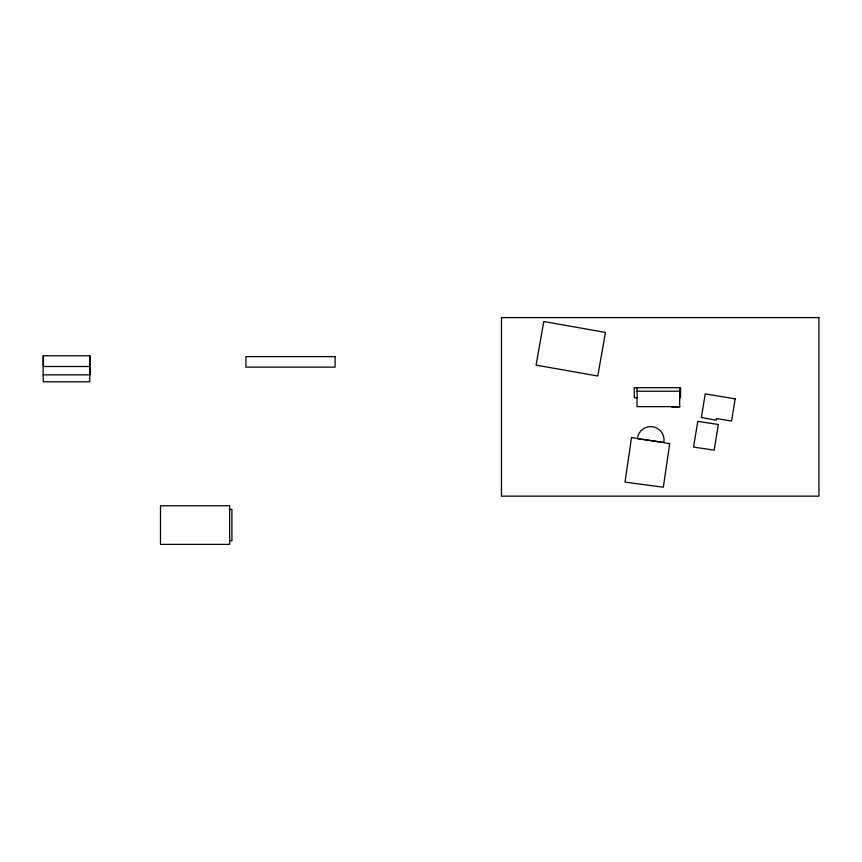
<?xml version="1.0" encoding="UTF-8"?>
<svg xmlns="http://www.w3.org/2000/svg" width="862" height="862" viewBox="0 0 862 862"><rect width="100%" height="100%" fill="white"/><g stroke="black" fill="none" stroke-linecap="round" stroke-linejoin="round"><path stroke-width="1.29" d="M89.993 366.49L43.423 366.49L43.423 355.79M43.1 374.851L89.993 374.851L89.993 355.79L43.1 355.79L43.197 381.801L89.788 381.801L89.788 355.79M637.05 391.197L679.698 391.197M636.953 397.738L634.27 397.738L634.27 387.706L680.56 387.706L680.56 397.684M679.698 406.638L637.05 406.638L637.05 387.706M671.627 407.004L679.698 407.004L679.698 387.706M229.26 509.442L231.91 509.442L231.91 540.733L229.26 540.733M640.714 439.135L637.406 438.672A13.35 13.35 0 0 1 652.556 426.744A13.35 13.35 0 0 1 663.826 442.378L642.362 439.361M631.523 437.54L625.004 482.138L663.331 487.202L669.709 443.628L631.523 437.54M735.157 398.847L731.569 421.044L716.397 418.566L716.117 420.225L701.366 417.467L705.224 393.88L735.157 398.847M718.358 424.492L714.156 450.147L693.522 447.066L697.811 421.367L718.358 424.492M543.771 321.537L536.089 365.132L597.775 376.015L605.458 332.409L543.771 321.537M818.9 317.604L501.479 317.604L501.479 496.156L818.9 496.156L818.9 317.604M335.102 356.609L245.907 356.609L245.907 367.137L335.102 367.137L335.102 356.609M229.648 505.778L160.504 505.778L160.504 544.396L229.648 544.396L229.648 505.778"/></g></svg>
